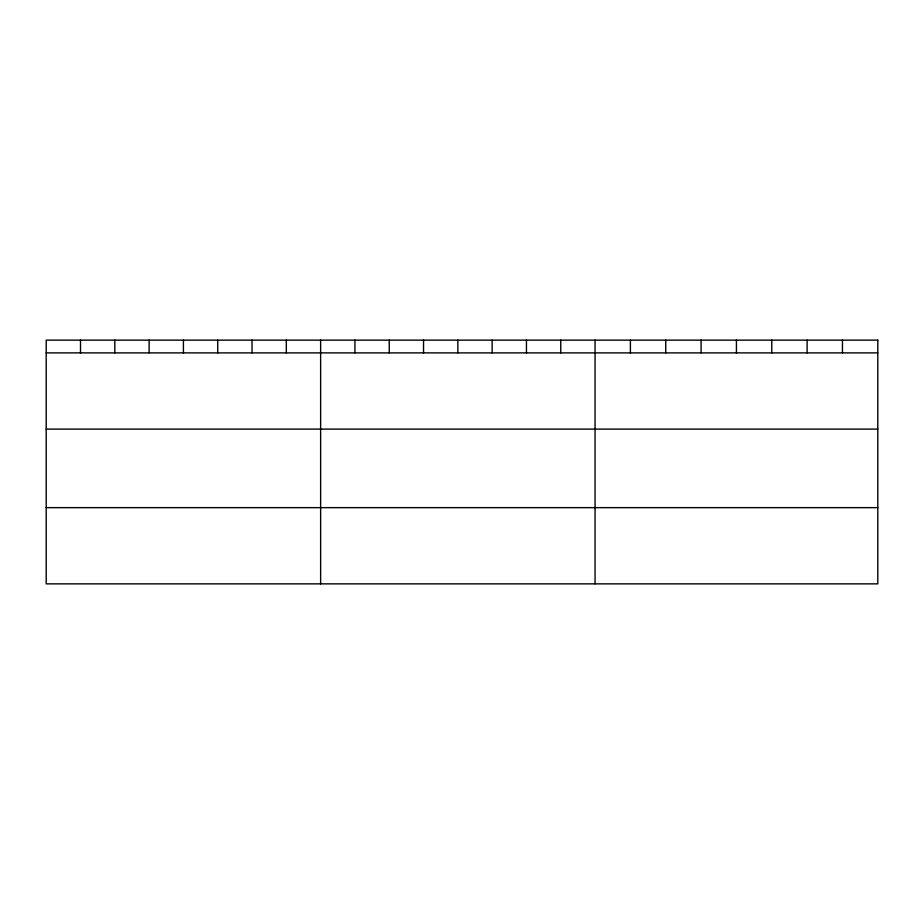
<?xml version="1.0" encoding="UTF-8"?>
<svg xmlns="http://www.w3.org/2000/svg" width="924" height="924" viewBox="0 0 924 924"><rect width="100%" height="100%" fill="white"/><g stroke="black" fill="none" stroke-linecap="round" stroke-linejoin="round"><path stroke-width="1.39" d="M46.2 352.887L877.8 352.887M46.2 429.106L877.8 429.106M46.2 507.646L877.8 507.646M842.457 340.136L842.457 352.887M807.114 340.136L807.114 352.887M771.771 340.136L771.771 352.887M736.428 340.136L736.428 352.887M701.085 340.136L701.085 352.887M665.742 340.136L665.742 352.887M630.399 340.136L630.399 352.887M595.056 340.136L595.056 583.864M560.753 340.136L560.753 352.887M526.449 340.136L526.449 352.887M492.146 340.136L492.146 352.887M457.842 340.136L457.842 352.887M423.538 340.136L423.538 352.887M389.235 340.136L389.235 352.887M354.932 340.136L354.932 352.887M320.628 340.136L320.628 583.864M286.325 340.136L286.325 352.887M252.021 340.136L252.021 352.887M217.718 340.136L217.718 352.887M183.414 340.136L183.414 352.887M149.111 340.136L149.111 352.887M114.807 340.136L114.807 352.887M80.504 340.136L80.504 352.887M877.8 340.136L46.2 340.136L46.2 583.864L877.8 583.864L877.8 340.136"/></g></svg>
